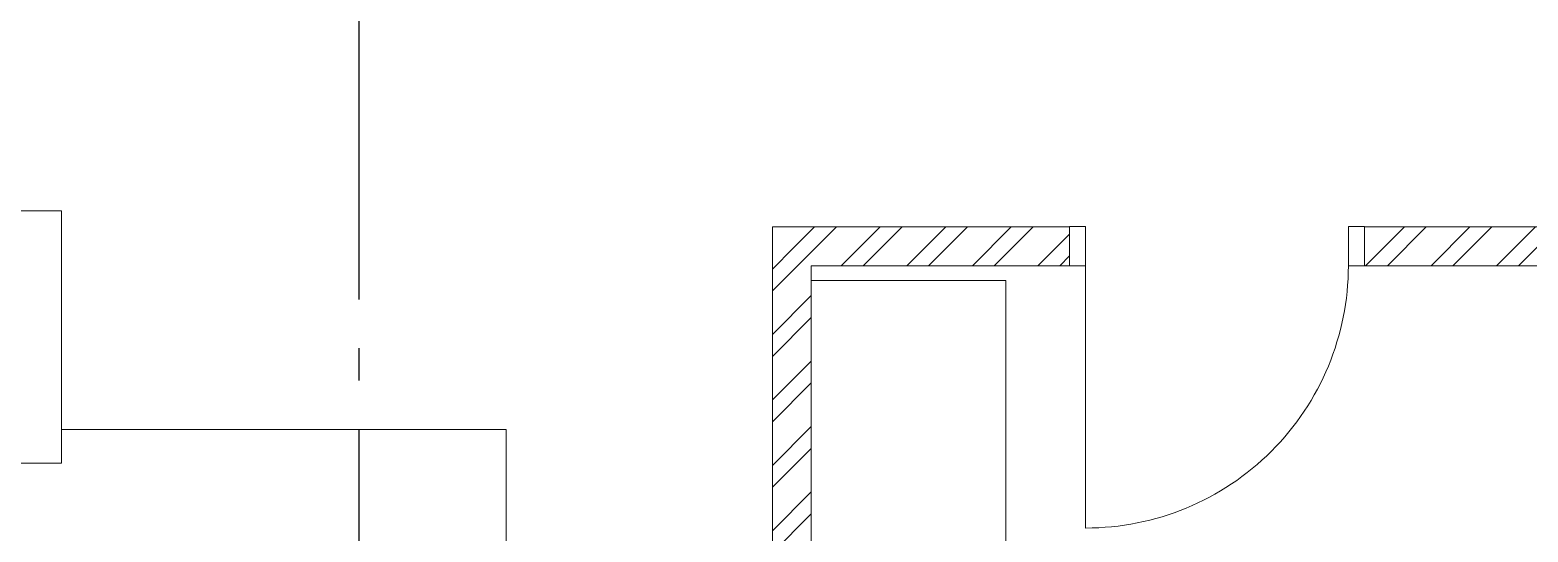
# Model space of a CAD drawing. Header units: inches. Extents: x -19662 to 10260, y -11808 to 5048.
# Drawn here: x -10265 to -5646, y -4982 to -3432 of the extents above; entities that cross this region are included whole.
import ezdxf

# ---------------------------------------------------------------- set-up
doc = ezdxf.new("R2010")
doc.units = ezdxf.units.IN
doc.header["$MEASUREMENT"] = 0
doc.linetypes.add('CONTI', pattern=[0])
doc.linetypes.add('GOST2.303 5', pattern=[24, 20, -1.5, 1, -1.5])
doc.layers.add('axis_dim', color=40, linetype='CONTI')
for name, color, linetype, lineweight in [('doors_windows', 4, 'Continuous', 5), ('furniture', 36, 'Continuous', 0), ('Wall2', 40, 'Continuous', 5)]:
    doc.layers.add(name, color=color, linetype=linetype, lineweight=lineweight)

# ---------------------------------------------------------------- blocks, each defined once
blk = doc.blocks.new('*U26')
at = {"color": 0}
for points in [[(-910, 0), (-860, 0), (-860, 120.6), (-910, 120.6)], [(-50, 0), (0, 0), (0, 120.6), (-50, 120.6)]]:
    blk.add_lwpolyline(points, close=True, dxfattribs=at)
at = {"color": 0, "linetype": 'ByBlock', "ltscale": 10}
blk.add_lwpolyline([(-50, 0), (-50, -810, -0.414214), (-860, 0)], format="xyb", dxfattribs=at)

msp = doc.modelspace()

# ---------------------------------------------------------------- linework, layer by layer
at = {"layer": 'axis_dim', "linetype": 'GOST2.303 5', "lineweight": 25, "ltscale": 100}
msp.add_lwpolyline([(-9250.6, -2264), (-9250.6, -7664)], dxfattribs=at)
at = {"layer": 'furniture'}
for points in [[(-11667.6, -4769.7), (-11667.6, -3989.7), (-10167.6, -3989.7), (-10167.6, -4769.7)], [(-7855.6, -4205.5), (-7255.6, -4205.5), (-7255.6, -7489), (-7855.6, -7489)]]:
    msp.add_lwpolyline(points, close=True, dxfattribs=at)
msp.add_lwpolyline([(-11280, -6891.7), (-11280, -7105), (-8796.5, -7105), (-8796.5, -4665.2), (-10167.6, -4665.2)], dxfattribs=at)
at = {"layer": 'Wall2', "ltscale": 100}
for points in [[(-7975.6, -7489), (-7975.6, -4039.5)], [(-7975.6, -4039.5), (-7059.6, -4039.5)], [(-7910.4, -4104.7), (-7845.1, -4039.5)], [(-7876.7, -4138.4), (-7777.8, -4039.5)], [(-7763.1, -4159.5), (-7643.1, -4039.5)], [(-7695.7, -4159.5), (-7575.7, -4039.5)], [(-7561, -4159.5), (-7441, -4039.5)], [(-7493.6, -4159.5), (-7373.6, -4039.5)], [(-7358.9, -4159.5), (-7238.9, -4039.5)], [(-7291.6, -4159.5), (-7171.6, -4039.5)], [(-7156.9, -4159.5), (-7059.6, -4062.2)], [(-7059.6, -4039.5), (-7059.6, -4159.5)], [(-6149.6, -4159.5), (-6149.6, -4039.5)], [(-6149.6, -4039.5), (-3875.6, -4039.5)], [(-6146.6, -4159.5), (-6026.6, -4039.5)], [(-6079.3, -4159.5), (-5959.3, -4039.5)], [(-5944.6, -4159.5), (-5824.6, -4039.5)], [(-5877.2, -4159.5), (-5757.2, -4039.5)], [(-5742.5, -4159.5), (-5622.5, -4039.5)], [(-5675.1, -4159.5), (-5555.1, -4039.5)], [(-7975.6, -4170), (-7910.4, -4104.7)], [(-7975.6, -4237.3), (-7876.7, -4138.4)], [(-7089.5, -4159.5), (-7059.6, -4129.5)], [(-7855.6, -4159.5), (-7855.6, -7489)], [(-7059.6, -4159.5), (-7855.6, -4159.5)], [(-3995.6, -4159.5), (-6149.6, -4159.5)], [(-7975.6, -4372), (-7855.6, -4252)], [(-7975.6, -4439.4), (-7855.6, -4319.4)], [(-7975.6, -4574.1), (-7855.6, -4454.1)], [(-7975.6, -4641.4), (-7855.6, -4521.4)], [(-7975.6, -4776.1), (-7855.6, -4656.1)], [(-7975.6, -4843.5), (-7855.6, -4723.5)], [(-7975.6, -4978.2), (-7855.6, -4858.2)], [(-7975.6, -5045.5), (-7855.6, -4925.5)]]:
    msp.add_lwpolyline(points, dxfattribs=at)

# ---------------------------------------------------------------- block references
at = {"layer": 'doors_windows', "color": 0, "xscale": -1, "rotation": 359.9999936264059}
msp.add_blockref('*U26', (-7059.6, -4159.5), dxfattribs=at)

doc.saveas('drawing.dxf')
